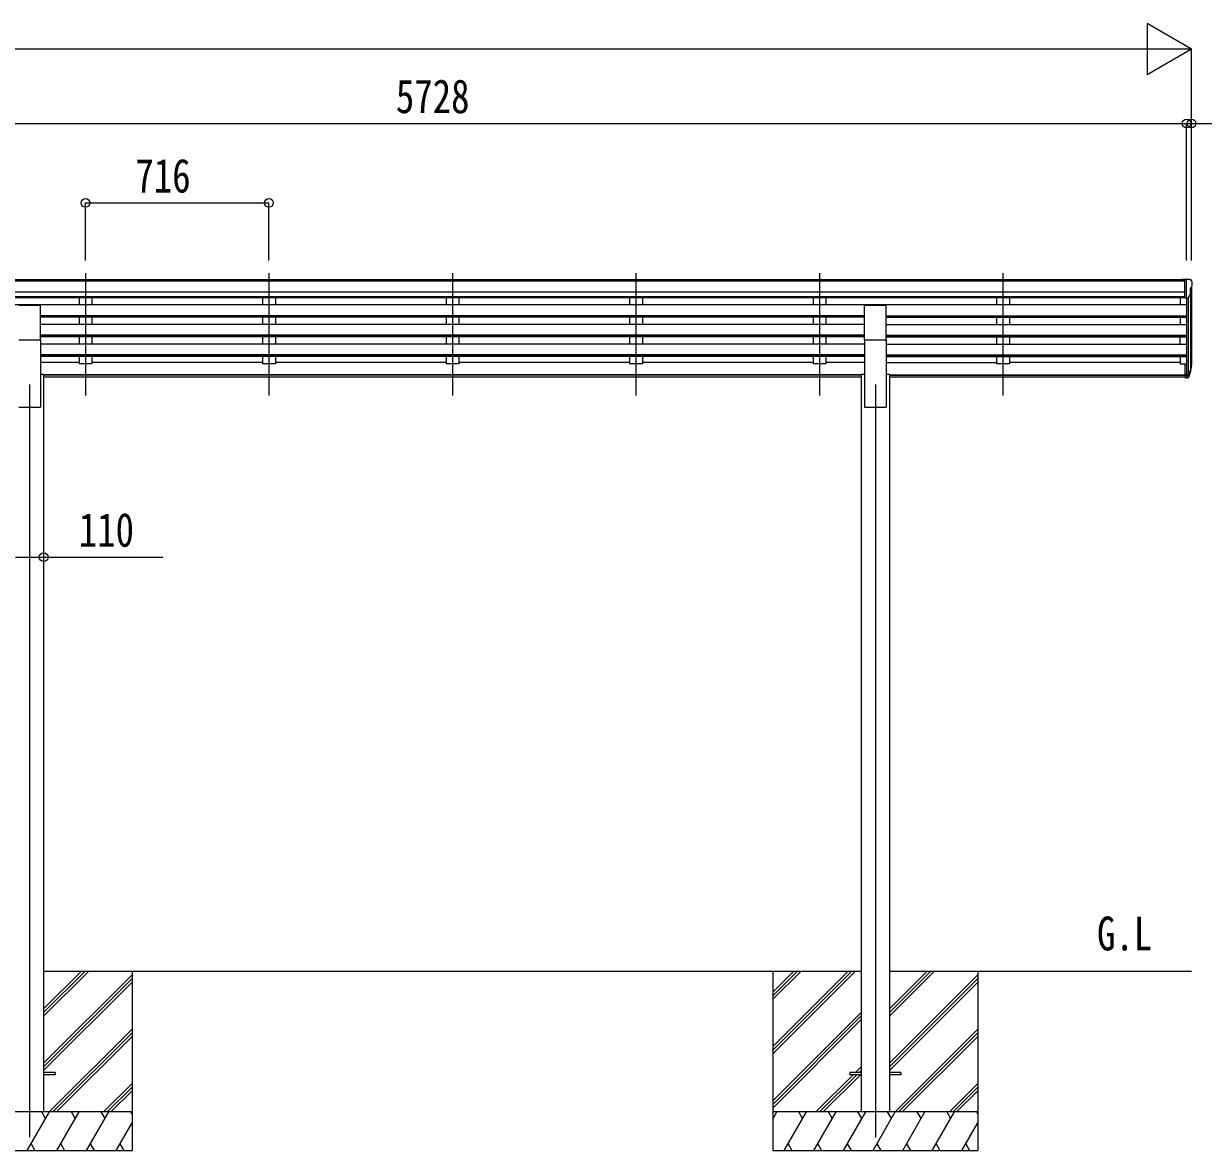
# Model space of a CAD drawing. Units: millimetres, scale not verified. Extents: x -16820 to 16820, y -11880 to 11880.
# Drawn here: x -1895 to 2708, y -6900 to -2502 of the extents above; entities that cross this region are included whole.
import ezdxf
from ezdxf.enums import TextEntityAlignment as Align

# ---------------------------------------------------------------- set-up
doc = ezdxf.new("R2010")
doc.units = ezdxf.units.MM
doc.header["$LTSCALE"] = 60
for name, color, linetype in [('0-2_USER1', 3, 'Continuous'), ('0-3_YKK_12', 2, 'Continuous'), ('0-4_YKK_13', 4, 'Continuous'), ('0-5_YKK_A1', 4, 'Continuous'), ('0-6_YKK_D', 6, 'Continuous')]:
    doc.layers.add(name, color=color, linetype=linetype)
doc.styles.add('ＭＳ ゴシック', font='')
doc.styles.get('ＭＳ ゴシック').set_extended_font_data('MS Gothic')

msp = doc.modelspace()

# ---------------------------------------------------------------- linework, layer by layer
at = {"layer": '0-3_YKK_12'}
for p, q in [((-1653.92, -3476.89), (-1653.92, -3954.4)), ((-1653.92, -3476.89), (-1653.92, -3954.4)), ((-937.92, -3476.89), (-937.92, -3954.4)), ((-937.92, -3476.89), (-937.92, -3954.4)), ((-221.92, -3476.89), (-221.92, -3954.4)), ((-221.92, -3476.89), (-221.92, -3954.4)), ((494.08, -3476.89), (494.08, -3954.4)), ((494.08, -3476.89), (494.08, -3954.4)), ((1210.08, -3476.89), (1210.08, -3954.4)), ((1210.08, -3476.89), (1210.08, -3954.4)), ((1926.08, -3476.89), (1926.08, -3954.4)), ((1926.08, -3476.89), (1926.08, -3954.4)), ((-1871.92, -3911.44), (-1871.92, -6850)), ((1428.08, -3911.44), (1428.08, -6850))]:
    msp.add_line(p, q, dxfattribs=at)
at = {"layer": '0-4_YKK_13'}
for p, q in [((2635.58, -3500.86), (2625.58, -3500.94)), ((2635.58, -3500.86), (2625.58, -3500.94)), ((2625.58, -3502.46), (2625.58, -3500.94)), ((2625.58, -3502.46), (2625.58, -3500.94)), ((2635.58, -3572.84), (2635.58, -3500.86)), ((2654.08, -3500.86), (2635.58, -3500.86)), ((2635.58, -3572.84), (2635.58, -3500.86)), ((2654.08, -3500.86), (2635.58, -3500.86)), ((2642.08, -3573.84), (2642.08, -3500.86)), ((2642.08, -3573.84), (2642.08, -3500.86)), ((2654.08, -3500.86), (2656.41, -3501)), ((2654.08, -3500.86), (2656.41, -3501)), ((2656.08, -3535.37), (2656.08, -3551.65)), ((2656.08, -3535.37), (2656.08, -3551.65)), ((2661.55, -3532.04), (2656.23, -3535.11)), ((2661.55, -3532.04), (2656.23, -3535.11)), ((2657.17, -3501.42), (2661.24, -3507.23)), ((2657.17, -3501.42), (2661.24, -3507.23)), ((2664.08, -3510.23), (2664.08, -3510.86)), ((2664.08, -3510.23), (2664.08, -3510.86)), ((2635.58, -3572.84), (2642.08, -3572.84)), ((2635.58, -3572.84), (2642.08, -3572.84)), ((2642.08, -3573.84), (2647.29, -3573.52)), ((2642.08, -3573.84), (2647.29, -3573.52)), ((2649.7, -3572.03), (2658.71, -3556.43)), ((2649.7, -3572.03), (2658.71, -3556.43)), ((-1914.42, -3600.84), (-1829.42, -3600.84)), ((-1829.42, -3736.06), (-1829.42, -3600.84)), ((1385.58, -3736.06), (1385.58, -3600.84)), ((1385.58, -3600.84), (1470.58, -3600.84)), ((1470.58, -3736.06), (1470.58, -3600.84)), ((-1914.42, -3736.06), (-1829.42, -3736.06)), ((1385.58, -3736.06), (1470.58, -3736.06)), ((2635.58, -3830.01), (2635.58, -3884.05)), ((2635.58, -3830.01), (2642.08, -3830.01)), ((2642.08, -3830.01), (2642.08, -3884.79)), ((2648.51, -3874.37), (2656.27, -3858.96)), ((2657.72, -3859.32), (2649.52, -3875.5)), ((2658.33, -3859.88), (2649.52, -3883.43)), ((2660.38, -3842.83), (2657.11, -3849.89)), ((2660.99, -3844.2), (2657.11, -3852.15)), ((2658.67, -3855.48), (2658.33, -3859.88)), ((2635.58, -3870.15), (2642.08, -3870.15)), ((2635.58, -3875.03), (2642.08, -3875.03)), ((2635.58, -3884.05), (2642.08, -3884.05)), ((2642.08, -3875.05), (2647.21, -3875.05)), ((2642.08, -3876.85), (2646.92, -3876.85)), ((2642.08, -3884.79), (2646.92, -3884.79)), ((-1771.92, -6595.5), (-1816.92, -6595.5)), ((-1771.92, -6604.5), (-1816.92, -6604.5)), ((-1771.92, -6595.5), (-1771.92, -6604.5)), ((1328.08, -6595.5), (1328.08, -6604.5)), ((1373.08, -6595.5), (1328.08, -6595.5)), ((1373.08, -6604.5), (1328.08, -6604.5)), ((1528.08, -6595.5), (1483.08, -6595.5)), ((1528.08, -6604.5), (1483.08, -6604.5)), ((1528.08, -6595.5), (1528.08, -6604.5))]:
    msp.add_line(p, q, dxfattribs=at)
for centre, radius, start, end in [((2656.38, -3535.37), 0.3, 120, 180), ((2656.38, -3535.37), 0.3, 120, 180), ((2656.35, -3502), 1, 35, 86.5), ((2656.35, -3502), 1, 35, 86.5), ((2661.08, -3510.23), 3, 0, 87), ((2661.08, -3510.23), 3, 0, 87), ((2657.17, -3527.67), 6.18, 315.00103, 354.2965), ((2657.18, -3527.67), 6.18, 315.00103, 354.2965), ((2462.08, -3510.86), 202, 355.05096, 0), ((2462.08, -3510.86), 202, 355.05096, 0), ((2647.11, -3570.53), 3, 273.5, 330), ((2647.11, -3570.53), 3, 273.5, 330), ((2656.38, -3551.65), 0.3, 180, 265.2833), ((2656.38, -3551.65), 0.3, 180, 265.2833), ((2656.11, -3554.93), 3, 330, 85.2833), ((2656.11, -3554.93), 3, 330, 85.2833), ((2631.49, -3833.33), 30.41, 341.80266, 352.8448), ((2632.9, -3835.09), 29.53, 342.01856, 353.49194)]:
    msp.add_arc(centre, radius, start, end, dxfattribs=at)
for centre, major_axis, ratio, start_param, end_param in [((2572.16, -3835.42), (88.05, 0), 0.90356, 5.9828017, 6.0168888), ((2657.37, -3855.48), (-1.3, 0), 0.90356, 2.9359903, 4.9130961), ((2571.45, -3839.29), (89.07, 0), 0.90356, 6.0316505, 6.077583), ((2574.22, -3828.84), (-87.93, 4.42), 0.541684, 3.060334, 3.2172517), ((2573.43, -3835.52), (89.06, 1.43), 0.57596, 6.1985533, 6.3701348), ((2646.92, -3874.14), (3, 0), 0.90356, 4.712389, 5.7595865), ((2646.92, -3882.08), (-3, 0), 0.90356, 1.5707963, 2.6179939), ((2647.21, -3873.69), (1.5, 0), 0.90356, 4.712389, 5.7595865)]:
    msp.add_ellipse(centre, major_axis=major_axis, ratio=ratio, start_param=start_param, end_param=end_param, dxfattribs=at)
at = {"layer": '0-5_YKK_A1'}
for p, q in [((2635.58, -3502.46), (-3069.42, -3502.46)), ((2635.58, -3507.68), (-3069.42, -3507.68)), ((2662.08, -3531.43), (2662.08, -3829.65)), ((2635.58, -3551.21), (-3079.42, -3551.21)), ((2635.58, -3569.06), (-3079.42, -3569.06)), ((1400.58, -3572.31), (-3079.42, -3572.31)), ((-1678.92, -3572.31), (-1678.92, -3600.65)), ((-1628.92, -3572.31), (-1628.92, -3600.65)), ((-962.92, -3572.31), (-962.92, -3600.65)), ((-912.92, -3572.31), (-912.92, -3600.65)), ((-246.92, -3572.31), (-246.92, -3600.65)), ((-196.92, -3572.31), (-196.92, -3600.65)), ((469.08, -3572.31), (469.08, -3600.65)), ((519.08, -3572.31), (519.08, -3600.65)), ((1185.08, -3572.31), (1185.08, -3600.65)), ((1235.08, -3572.31), (1235.08, -3600.65)), ((2635.58, -3572.41), (1400.58, -3572.31)), ((1901.08, -3572.31), (1901.08, -3600.65)), ((1951.08, -3572.31), (1951.08, -3600.65)), ((2617.08, -3572.31), (2617.08, -3600.65)), ((2642.08, -3573.84), (2642.08, -3830.01)), ((2648.08, -3573.37), (2648.09, -3874.79)), ((2657.11, -3559.2), (2657.11, -3856.36)), ((2642.08, -3600.65), (-3085.92, -3600.65)), ((1385.58, -3642.53), (-1829.42, -3642.53)), ((1385.58, -3644.03), (-1829.42, -3644.03)), ((1385.58, -3648.35), (-1829.42, -3648.35)), ((1385.58, -3677.09), (-1829.42, -3677.09)), ((-1678.92, -3648.35), (-1678.92, -3677.09)), ((-1628.92, -3648.35), (-1628.92, -3677.09)), ((-962.92, -3648.35), (-962.92, -3677.09)), ((-912.92, -3648.35), (-912.92, -3677.09)), ((-246.92, -3648.35), (-246.92, -3677.09)), ((-196.92, -3648.35), (-196.92, -3677.09)), ((469.08, -3648.35), (469.08, -3677.09)), ((519.08, -3648.35), (519.08, -3677.09)), ((1185.08, -3648.35), (1185.08, -3677.09)), ((1235.08, -3648.35), (1235.08, -3677.09)), ((1470.58, -3642.53), (2642.08, -3642.53)), ((1470.58, -3644.03), (2642.08, -3644.03)), ((1470.58, -3648.35), (2642.08, -3648.35)), ((1470.58, -3677.09), (2642.08, -3677.09)), ((1901.08, -3648.35), (1901.08, -3677.09)), ((1951.08, -3648.35), (1951.08, -3677.09)), ((2617.08, -3648.35), (2617.08, -3677.09)), ((1385.58, -3718.97), (-1829.42, -3718.97)), ((1385.58, -3720.47), (-1829.42, -3720.47)), ((1385.58, -3724.78), (-1829.42, -3724.78)), ((-1678.92, -3724.78), (-1678.92, -3753.53)), ((-1628.92, -3724.78), (-1628.92, -3753.53)), ((-962.92, -3724.78), (-962.92, -3753.53)), ((-912.92, -3724.78), (-912.92, -3753.53)), ((-246.92, -3724.78), (-246.92, -3753.53)), ((-196.92, -3724.78), (-196.92, -3753.53)), ((469.08, -3724.78), (469.08, -3753.53)), ((519.08, -3724.78), (519.08, -3753.53)), ((1185.08, -3724.78), (1185.08, -3753.53)), ((1235.08, -3724.78), (1235.08, -3753.53)), ((1470.58, -3718.97), (2642.08, -3718.97)), ((1470.58, -3720.47), (2642.08, -3720.47)), ((1470.58, -3724.78), (2642.08, -3724.78)), ((1901.08, -3724.78), (1901.08, -3753.53)), ((1951.08, -3724.78), (1951.08, -3753.53)), ((2617.08, -3753.53), (2617.08, -3724.78)), ((-1829.42, -3736.06), (-1829.42, -4000)), ((1385.58, -3753.53), (-1829.42, -3753.53)), ((1385.58, -3736.06), (1385.58, -4000)), ((1470.58, -3736.06), (1470.58, -4000)), ((1470.58, -3753.53), (2642.08, -3753.53)), ((1385.58, -3795.41), (-1829.42, -3795.41)), ((1385.58, -3796.9), (-1829.42, -3796.9)), ((1385.58, -3801.22), (-1829.42, -3801.22)), ((-1678.92, -3801.22), (-1678.92, -3830.65)), ((-1628.92, -3801.22), (-1628.92, -3830.65)), ((-962.92, -3801.22), (-962.92, -3830.65)), ((-912.92, -3801.22), (-912.92, -3830.65)), ((-246.92, -3801.22), (-246.92, -3830.65)), ((-196.92, -3801.22), (-196.92, -3830.65)), ((469.08, -3801.22), (469.08, -3830.65)), ((519.08, -3801.22), (519.08, -3830.65)), ((1185.08, -3801.22), (1185.08, -3830.65)), ((1235.08, -3801.22), (1235.08, -3830.65)), ((1470.58, -3795.41), (2642.08, -3795.41)), ((1470.58, -3796.9), (2642.08, -3796.9)), ((1470.58, -3801.22), (2642.08, -3801.22)), ((1901.08, -3801.22), (1901.08, -3830.65)), ((1951.08, -3801.22), (1951.08, -3830.65)), ((2617.08, -3801.22), (2617.08, -3830.65)), ((-1678.92, -3825.7), (-1829.42, -3825.7)), ((-1628.92, -3830.65), (-1678.92, -3830.65)), ((-962.92, -3825.7), (-1628.92, -3825.7)), ((-912.92, -3830.65), (-962.92, -3830.65)), ((-246.92, -3825.7), (-912.92, -3825.7)), ((-196.92, -3830.65), (-246.92, -3830.65)), ((469.08, -3825.7), (-196.92, -3825.7)), ((519.08, -3830.65), (469.08, -3830.65)), ((1185.08, -3825.7), (519.08, -3825.7)), ((1235.08, -3830.65), (1185.08, -3830.65)), ((1385.58, -3825.7), (1235.08, -3825.7)), ((1470.58, -3825.7), (1901.08, -3825.7)), ((1951.08, -3830.65), (1901.08, -3830.65)), ((2617.08, -3825.7), (1951.08, -3825.7)), ((2617.08, -3830.65), (2635.58, -3830.65)), ((-1829.42, -3870.01), (-1816.92, -3870.01)), ((-1816.92, -3870.01), (-1816.92, -6750)), ((1373.08, -3872.72), (-1816.92, -3872.72)), ((1373.08, -3874.11), (-1816.92, -3874.11)), ((1373.08, -3881.8), (-1816.92, -3881.8)), ((1373.08, -3870.01), (1373.08, -6750)), ((1373.08, -3870.01), (1385.58, -3870.01)), ((1470.58, -3870.01), (1483.08, -3870.01)), ((1483.08, -3870.01), (1483.08, -6750)), ((1483.08, -3872.72), (2635.58, -3872.72)), ((1483.08, -3874.11), (2635.58, -3874.11)), ((2635.58, -3881.8), (1483.08, -3881.8)), ((-1914.42, -4000), (-1829.42, -4000)), ((1385.58, -4000), (1470.58, -4000)), ((-1816.92, -6200), (1373.08, -6200)), ((-1816.92, -6375.83), (-1641.09, -6200)), ((-1816.92, -6361.69), (-1655.23, -6200)), ((-1816.92, -6347.55), (-1669.37, -6200)), ((-1471.92, -6200), (-1471.92, -6900)), ((1028.08, -6200), (1028.08, -6900)), ((1028.08, -6494.18), (1322.26, -6200)), ((1028.08, -6508.32), (1336.4, -6200)), ((1028.08, -6522.46), (1350.54, -6200)), ((1028.08, -6310.33), (1138.41, -6200)), ((1028.08, -6296.19), (1124.27, -6200)), ((1028.08, -6282.05), (1110.13, -6200)), ((1483.08, -6200), (2662.08, -6200)), ((1483.08, -6375.83), (1658.91, -6200)), ((1483.08, -6361.69), (1644.77, -6200)), ((1483.08, -6347.55), (1630.63, -6200)), ((1828.08, -6200), (1828.08, -6900)), ((-1816.92, -6559.68), (-1471.92, -6214.68)), ((-1816.92, -6573.82), (-1471.92, -6228.82)), ((-1816.92, -6587.96), (-1471.92, -6242.96)), ((1483.08, -6559.68), (1828.08, -6214.68)), ((1483.08, -6573.82), (1828.08, -6228.82)), ((1483.08, -6587.96), (1828.08, -6242.96)), ((1028.08, -6706.31), (1373.08, -6361.31)), ((1028.08, -6720.45), (1373.08, -6375.45)), ((1028.08, -6734.59), (1373.08, -6389.59)), ((-1795.11, -6750), (-1471.92, -6426.81)), ((-1780.97, -6750), (-1471.92, -6440.95)), ((1504.89, -6750), (1828.08, -6426.81)), ((1519.03, -6750), (1828.08, -6440.95)), ((-1766.83, -6750), (-1471.92, -6455.09)), ((1533.17, -6750), (1828.08, -6455.09)), ((1351.02, -6595.5), (1373.08, -6573.44)), ((1196.52, -6750), (1342.02, -6604.5)), ((1210.66, -6750), (1356.16, -6604.5)), ((1224.81, -6750), (1370.31, -6604.5)), ((1365.16, -6595.5), (1373.08, -6587.58)), ((-1582.98, -6750), (-1471.92, -6638.94)), ((-1568.84, -6750), (-1471.92, -6653.08)), ((-1554.69, -6750), (-1471.92, -6667.23)), ((1717.02, -6750), (1828.08, -6638.94)), ((1731.16, -6750), (1828.08, -6653.08)), ((1745.31, -6750), (1828.08, -6667.23)), ((-1471.92, -6750), (-2271.92, -6750)), ((-1880.76, -6900), (-1794.16, -6750)), ((-1809.16, -6775.98), (-1824.16, -6750)), ((-1765.29, -6900), (-1678.69, -6750)), ((-1693.69, -6775.98), (-1708.69, -6750)), ((-1649.82, -6900), (-1563.22, -6750)), ((-1593.22, -6750), (-1578.22, -6775.98)), ((-1477.75, -6750), (-1471.92, -6760.1)), ((1828.08, -6750), (1028.08, -6750)), ((1028.08, -6777.5), (1043.96, -6750)), ((1072.83, -6900), (1159.43, -6750)), ((1144.43, -6775.98), (1129.43, -6750)), ((1188.3, -6900), (1274.9, -6750)), ((1259.9, -6775.98), (1244.9, -6750)), ((1303.77, -6900), (1390.37, -6750)), ((1375.37, -6775.98), (1360.37, -6750)), ((1419.24, -6900), (1505.84, -6750)), ((1490.84, -6775.98), (1475.84, -6750)), ((1534.71, -6900), (1621.31, -6750)), ((1606.31, -6775.98), (1591.31, -6750)), ((1650.18, -6900), (1736.78, -6750)), ((1706.78, -6750), (1721.78, -6775.98)), ((1822.25, -6750), (1828.08, -6760.1)), ((-1534.35, -6900), (-1471.92, -6791.86)), ((1765.65, -6900), (1828.08, -6791.86)), ((-2271.92, -6900), (-1471.92, -6900)), ((-1865.76, -6874.02), (-1850.77, -6900)), ((-1750.3, -6874.02), (-1735.3, -6900)), ((-1634.83, -6874.02), (-1619.83, -6900)), ((-1519.36, -6874.02), (-1504.36, -6900)), ((1028.08, -6900), (1828.08, -6900)), ((1087.82, -6874.02), (1102.82, -6900)), ((1203.29, -6874.02), (1218.29, -6900)), ((1318.77, -6874.02), (1333.76, -6900)), ((1434.24, -6874.02), (1449.23, -6900)), ((1549.7, -6874.02), (1564.7, -6900)), ((1665.17, -6874.02), (1680.17, -6900)), ((1780.64, -6874.02), (1795.64, -6900))]:
    msp.add_line(p, q, dxfattribs=at)
at = {"layer": '0-6_YKK_D'}
for p, q in [((2662.08, -2602.46), (2488.87, -2502.46)), ((2488.87, -2502.46), (2488.87, -2702.46)), ((2462.08, -2602.46), (-8633.92, -2602.46)), ((2662.08, -2602.46), (2315.67, -2602.46)), ((2662.08, -2602.46), (2488.87, -2702.46)), ((2662.08, -3426.89), (2662.08, -2601.46)), ((-3085.92, -2892.46), (2642.08, -2892.46)), ((2642.08, -3426.89), (2642.08, -2891.46)), ((2642.08, -3426.89), (2642.08, -2891.46)), ((2662.08, -3426.89), (2662.08, -2891.46)), ((-1653.92, -3426.89), (-1653.92, -3201.46)), ((-1653.92, -3202.46), (-937.92, -3202.46)), ((-937.92, -3426.89), (-937.92, -3201.46))]:
    msp.add_line(p, q, dxfattribs=at)
for points in [[(2642.08, -2892.46), (2662.08, -2892.46), (2943.28, -2892.46)], [(-1926.92, -4584.55), (-1816.92, -4584.55), (-1352.52, -4584.55)]]:
    msp.add_lwpolyline(points, dxfattribs=at)
for centre in [(2642.08, -2892.46), (2642.08, -2892.46), (2662.08, -2892.46), (-1653.92, -3202.46), (-937.92, -3202.46), (-1816.92, -4584.55)]:
    msp.add_circle(centre, 17, dxfattribs=at)

# ---------------------------------------------------------------- texts
at = {"layer": '0-2_USER1', "style": 'ＭＳ ゴシック', "width": 0.8}
msp.add_text('G.L', height=132, dxfattribs=at).set_placement((2293, -6159), align=Align.BOTTOM_LEFT)
at = {"layer": '0-6_YKK_D', "style": 'ＭＳ ゴシック', "width": 0.8}
for s, p in [('5728', (-442.72, -2891.46)), ('716', (-1459.12, -3201.46)), ('110', (-1679.92, -4583.55))]:
    msp.add_text(s, height=132, dxfattribs=at).set_placement(p, align=Align.BOTTOM_LEFT)

doc.saveas('drawing.dxf')
